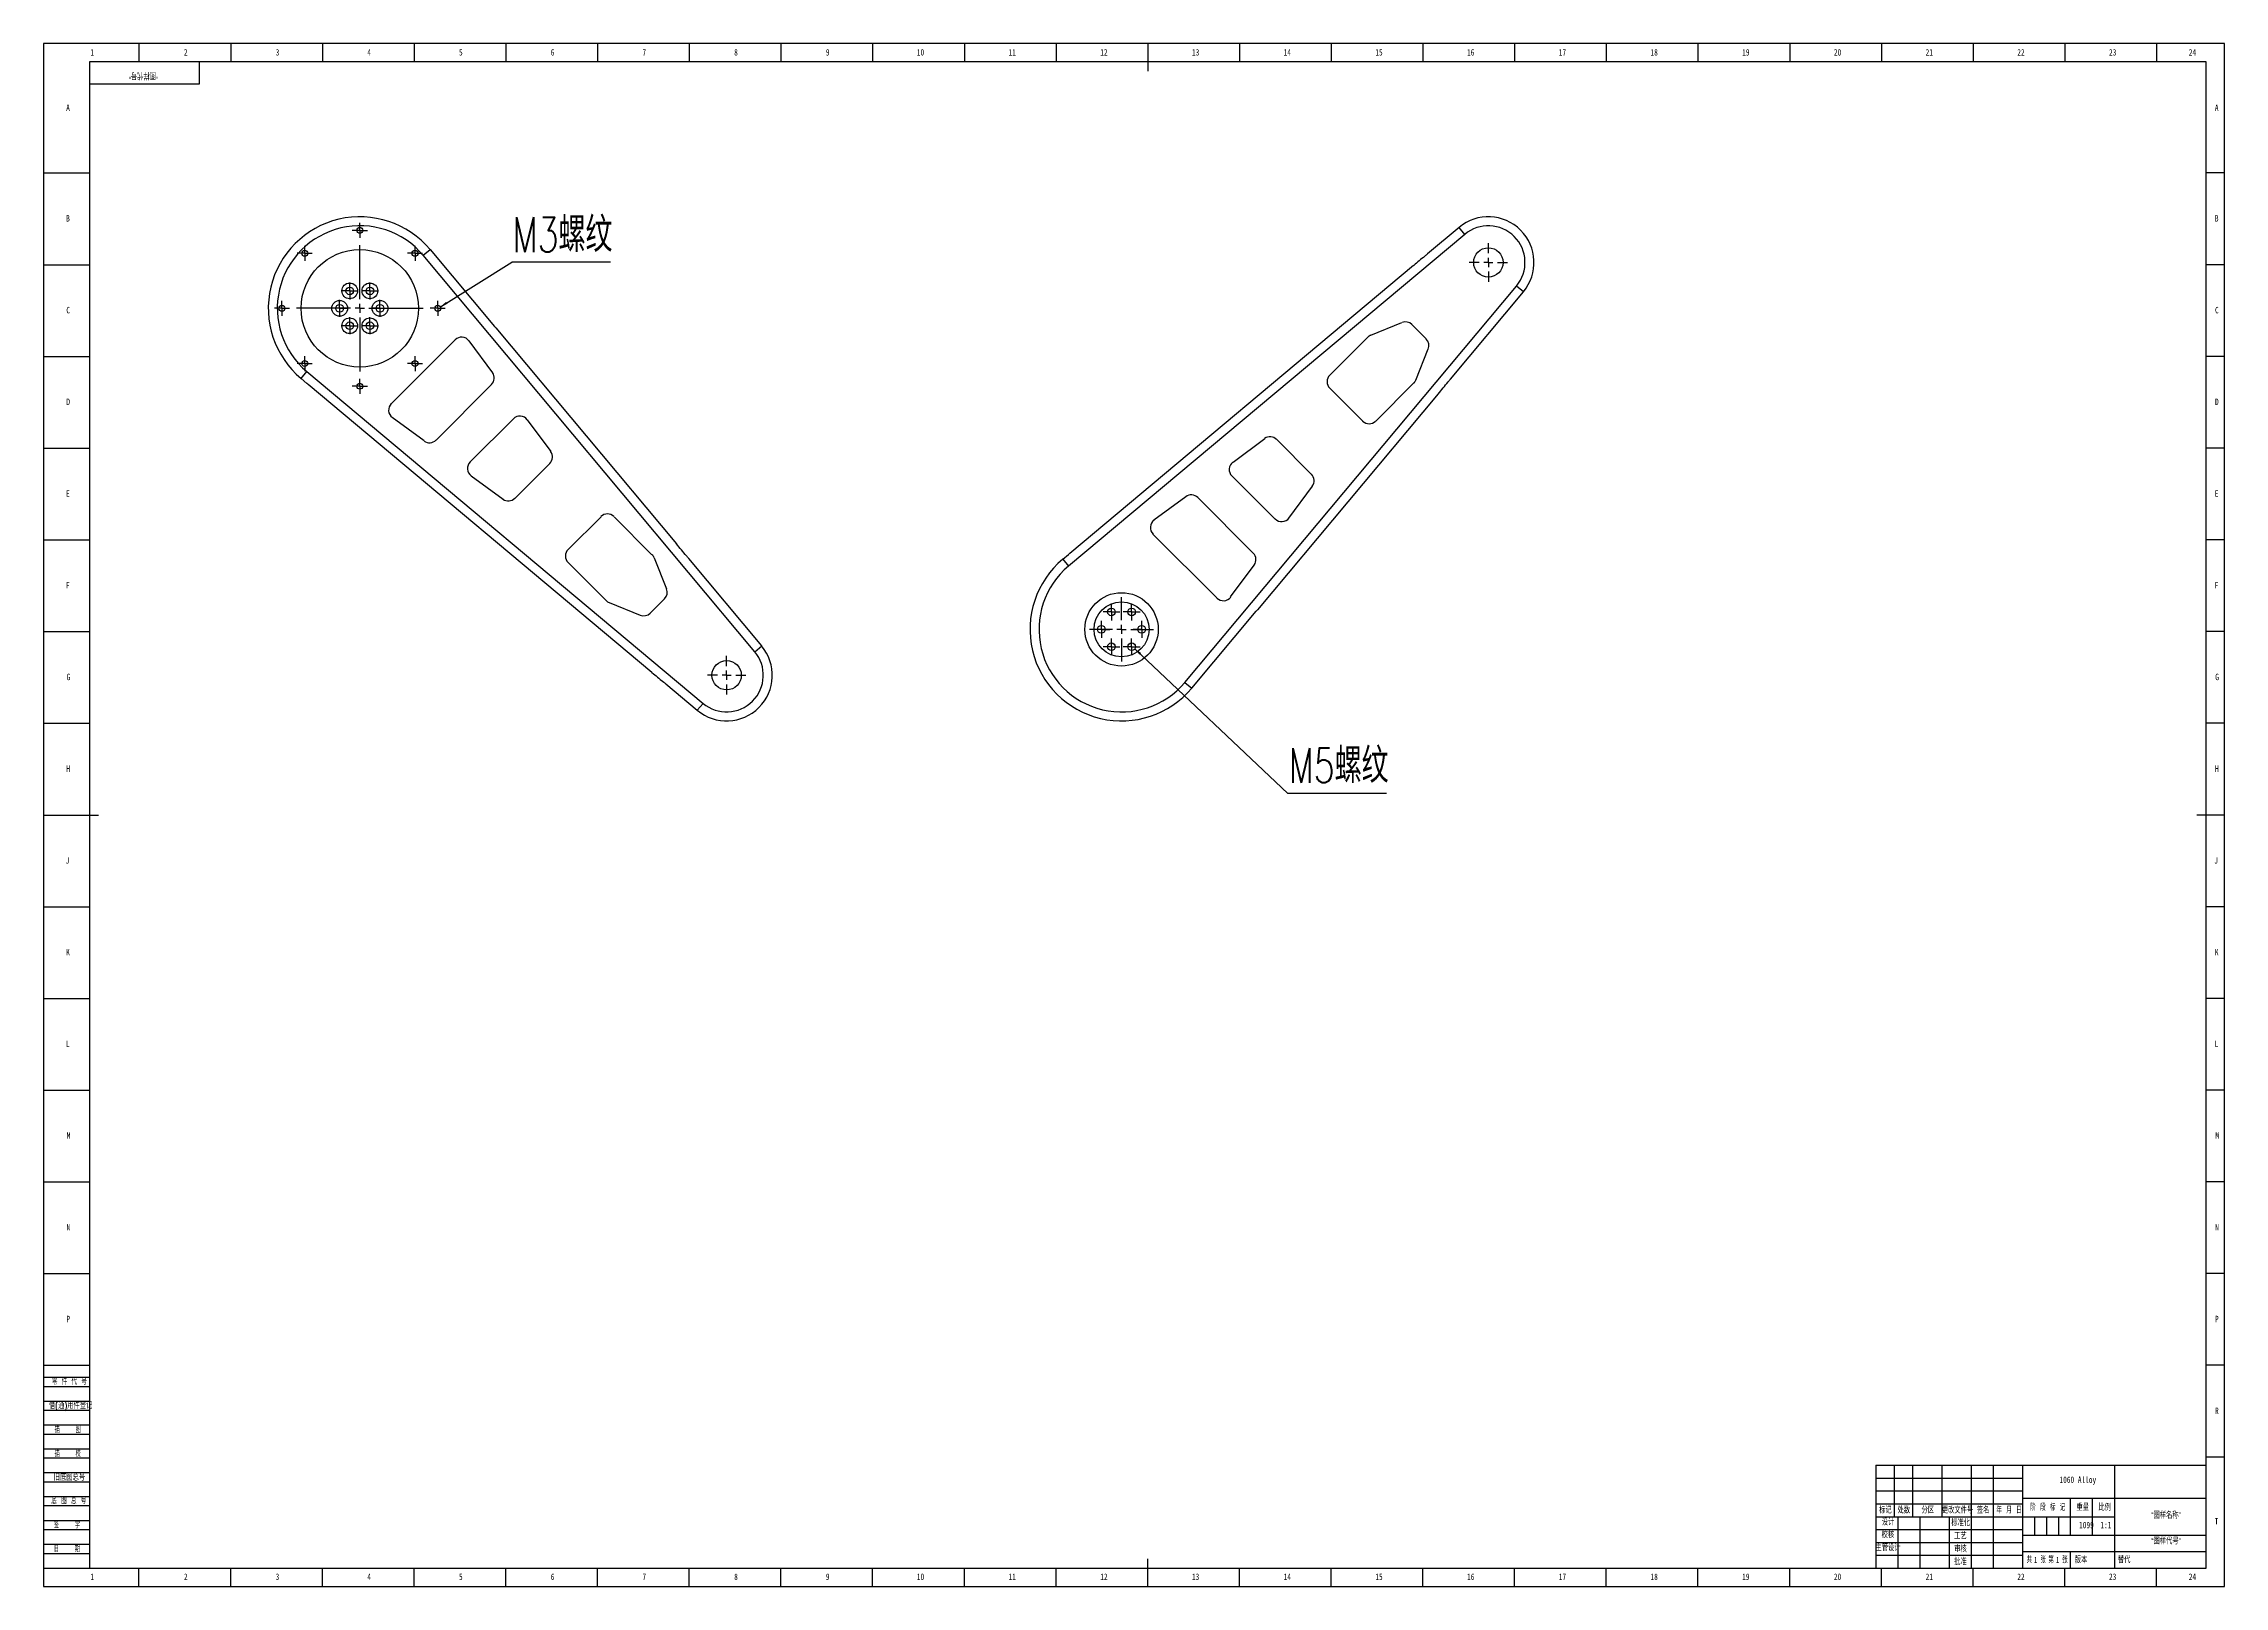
# Model space of a CAD drawing. Header units: millimetres. Extents: x 0 to 1189, y 0 to 841.
import ezdxf

# ---------------------------------------------------------------- set-up
doc = ezdxf.new("R2010")
doc.units = ezdxf.units.MM
for name, color, linetype in [('10', 7, 'Continuous'), ('5', 7, 'Continuous'), ('9', 7, 'Continuous'), ('SLD-0', 7, 'Continuous')]:
    doc.layers.add(name, color=color, linetype=linetype)
doc.styles.add('SLDTEXTSTYLE0', font='TXT', dxfattribs={"width": 0.7, "bigfont": 'bigfont'})
doc.styles.add('SLDTEXTSTYLE1', font='TXT', dxfattribs={"width": 0.6, "bigfont": 'bigfont'})
doc.styles.add('SLDTEXTSTYLE2', font='TXT', dxfattribs={"width": 0.614286, "bigfont": 'bigfont'})
doc.styles.add('SLDTEXTSTYLE3', font='TXT', dxfattribs={"width": 0.62, "bigfont": 'bigfont'})
doc.styles.add('SLDTEXTSTYLE4', font='TXT', dxfattribs={"width": 0.566667, "bigfont": 'bigfont'})
doc.styles.add('SLDTEXTSTYLE5', font='TXT', dxfattribs={"width": 0.7})
doc.dimstyles.new('SLDDIMSTYLE0', dxfattribs={"dimtxt": 0.18, "dimasz": 4.08, "dimexe": 0, "dimexo": 0.0625, "dimgap": 0, "dimtad": 0, "dimtih": 1, "dimtoh": 1, "dimdec": 0, "dimrnd": 1e-09, "dimzin": 0, "dimdsep": 46, "dimtxsty": 'Standard', "dimsah": 1, "dimcen": 0.09, "dimadec": 0, "dimazin": 0, "dimtfac": 4.08, "dimtdec": 0, "dimtofl": 0, "dimtmove": 0, "dimatfit": 3, "dimfxl": 0, "dimfrac": 2, "dimtolj": 1, "dimtzin": 0, "dimarcsym": 0})

# ---------------------------------------------------------------- blocks, each defined once
blk = doc.blocks.new('SW_NOTE_0')
at = {"layer": '10', "color": 0}
blk.add_line((53.8, 0), (0, 0), dxfattribs=at)
at = {"layer": '10', "color": 0, "insert": (0.4, 24.6), "char_height": 19.05, "attachment_point": 1, "style": 'SLDTEXTSTYLE0'}
blk.add_mtext('M3螺纹', dxfattribs=at)
blk = doc.blocks.new('SW_CENTERMARKSYMBOL_0')
at = {"layer": '10', "color": 0}
for p, q in [((-2.5, 0), (-4.6, 0)), ((0, 0), (-2.5, 0)), ((0, 2.5), (0, 4.6)), ((0, 0), (0, 2.5)), ((0, 0), (0, -2.5)), ((0, 0), (2.5, 0)), ((2.5, 0), (4.6, 0)), ((0, -2.5), (0, -4.6))]:
    blk.add_line(p, q, dxfattribs=at)
blk = doc.blocks.new('SW_CENTERMARKSYMBOL_1')
at = {"layer": '10', "color": 0}
for p, q in [((-2.5, 0), (-4.6, 0)), ((0, 0), (-2.5, 0)), ((0, 2.5), (0, 4.6)), ((0, 0), (0, 2.5)), ((0, 0), (0, -2.5)), ((0, 0), (2.5, 0)), ((2.5, 0), (4.6, 0)), ((0, -2.5), (0, -4.6))]:
    blk.add_line(p, q, dxfattribs=at)
blk = doc.blocks.new('SW_CENTERMARKSYMBOL_2')
at = {"layer": '10', "color": 0}
for p, q in [((-2.5, 0), (-4.6, 0)), ((0, 0), (-2.5, 0)), ((0, 2.5), (0, 4.6)), ((0, 0), (0, 2.5)), ((0, 0), (0, -2.5)), ((0, 0), (2.5, 0)), ((2.5, 0), (4.6, 0)), ((0, -2.5), (0, -4.6))]:
    blk.add_line(p, q, dxfattribs=at)
blk = doc.blocks.new('SW_CENTERMARKSYMBOL_3')
at = {"layer": '10', "color": 0}
for p, q in [((-2.5, 0), (-4.6, 0)), ((0, 0), (-2.5, 0)), ((0, 2.5), (0, 4.6)), ((0, 0), (0, 2.5)), ((0, 0), (0, -2.5)), ((0, 0), (2.5, 0)), ((2.5, 0), (4.6, 0)), ((0, -2.5), (0, -4.6))]:
    blk.add_line(p, q, dxfattribs=at)
blk = doc.blocks.new('SW_CENTERMARKSYMBOL_4')
at = {"layer": '10', "color": 0}
for p, q in [((-2.5, 0), (-4.6, 0)), ((0, 0), (-2.5, 0)), ((0, 2.5), (0, 4.6)), ((0, 0), (0, 2.5)), ((0, 0), (0, -2.5)), ((0, 0), (2.5, 0)), ((2.5, 0), (4.6, 0)), ((0, -2.5), (0, -4.6))]:
    blk.add_line(p, q, dxfattribs=at)
blk = doc.blocks.new('SW_CENTERMARKSYMBOL_5')
at = {"layer": '10', "color": 0}
for p, q in [((-2.5, 0), (-4.6, 0)), ((0, 0), (-2.5, 0)), ((0, 2.5), (0, 4.6)), ((0, 0), (0, 2.5)), ((0, 0), (0, -2.5)), ((0, 0), (2.5, 0)), ((2.5, 0), (4.6, 0)), ((0, -2.5), (0, -4.6))]:
    blk.add_line(p, q, dxfattribs=at)
blk = doc.blocks.new('SW_CENTERMARKSYMBOL_6')
at = {"layer": '10', "color": 0}
for p, q in [((0, 5), (0, 34.5)), ((-5, 0), (-34.5, 0)), ((0, 0), (-2.5, 0)), ((0, 0), (0, 2.5)), ((0, 0), (0, -2.5)), ((0, 0), (2.5, 0)), ((5, 0), (34.5, 0)), ((0, -5), (0, -34.5))]:
    blk.add_line(p, q, dxfattribs=at)
blk = doc.blocks.new('SW_CENTERMARKSYMBOL_7')
at = {"layer": '10', "color": 0}
for p, q in [((-2.5, 0), (-4.1, 0)), ((0, 0), (-2.5, 0)), ((0, 2.5), (0, 4.1)), ((0, 0), (0, 2.5)), ((0, 0), (0, -2.5)), ((0, 0), (2.5, 0)), ((2.5, 0), (4.1, 0)), ((0, -2.5), (0, -4.1))]:
    blk.add_line(p, q, dxfattribs=at)
blk = doc.blocks.new('SW_CENTERMARKSYMBOL_8')
at = {"layer": '10', "color": 0}
for p, q in [((-2.5, 0), (-4.1, 0)), ((0, 0), (-2.5, 0)), ((0, 2.5), (0, 4.1)), ((0, 0), (0, 2.5)), ((0, 0), (0, -2.5)), ((0, 0), (2.5, 0)), ((2.5, 0), (4.1, 0)), ((0, -2.5), (0, -4.1))]:
    blk.add_line(p, q, dxfattribs=at)
blk = doc.blocks.new('SW_CENTERMARKSYMBOL_9')
at = {"layer": '10', "color": 0}
for p, q in [((-2.5, 0), (-4.1, 0)), ((0, 0), (-2.5, 0)), ((0, 2.5), (0, 4.1)), ((0, 0), (0, 2.5)), ((0, 0), (0, -2.5)), ((0, 0), (2.5, 0)), ((2.5, 0), (4.1, 0)), ((0, -2.5), (0, -4.1))]:
    blk.add_line(p, q, dxfattribs=at)
blk = doc.blocks.new('SW_CENTERMARKSYMBOL_10')
at = {"layer": '10', "color": 0}
for p, q in [((-2.5, 0), (-4.1, 0)), ((0, 0), (-2.5, 0)), ((0, 2.5), (0, 4.1)), ((0, 0), (0, 2.5)), ((0, 0), (0, -2.5)), ((0, 0), (2.5, 0)), ((2.5, 0), (4.1, 0)), ((0, -2.5), (0, -4.1))]:
    blk.add_line(p, q, dxfattribs=at)
blk = doc.blocks.new('SW_CENTERMARKSYMBOL_11')
at = {"layer": '10', "color": 0}
for p, q in [((-2.5, 0), (-4.1, 0)), ((0, 0), (-2.5, 0)), ((0, 2.5), (0, 4.1)), ((0, 0), (0, 2.5)), ((0, 0), (0, -2.5)), ((0, 0), (2.5, 0)), ((2.5, 0), (4.1, 0)), ((0, -2.5), (0, -4.1))]:
    blk.add_line(p, q, dxfattribs=at)
blk = doc.blocks.new('SW_CENTERMARKSYMBOL_12')
at = {"layer": '10', "color": 0}
for p, q in [((-2.5, 0), (-4.1, 0)), ((0, 0), (-2.5, 0)), ((0, 2.5), (0, 4.1)), ((0, 0), (0, 2.5)), ((0, 0), (0, -2.5)), ((0, 0), (2.5, 0)), ((2.5, 0), (4.1, 0)), ((0, -2.5), (0, -4.1))]:
    blk.add_line(p, q, dxfattribs=at)
blk = doc.blocks.new('SW_CENTERMARKSYMBOL_13')
at = {"layer": '10', "color": 0}
for p, q in [((-2.5, 0), (-4.1, 0)), ((0, 0), (-2.5, 0)), ((0, 2.5), (0, 4.1)), ((0, 0), (0, 2.5)), ((0, 0), (0, -2.5)), ((0, 0), (2.5, 0)), ((2.5, 0), (4.1, 0)), ((0, -2.5), (0, -4.1))]:
    blk.add_line(p, q, dxfattribs=at)
blk = doc.blocks.new('SW_CENTERMARKSYMBOL_14')
at = {"layer": '10', "color": 0}
for p, q in [((-2.5, 0), (-4.1, 0)), ((0, 0), (-2.5, 0)), ((0, 2.5), (0, 4.1)), ((0, 0), (0, 2.5)), ((0, 0), (0, -2.5)), ((0, 0), (2.5, 0)), ((2.5, 0), (4.1, 0)), ((0, -2.5), (0, -4.1))]:
    blk.add_line(p, q, dxfattribs=at)
blk = doc.blocks.new('SW_CENTERMARKSYMBOL_15')
at = {"layer": '10', "color": 0}
for p, q in [((-5, 0), (-10.5, 0)), ((0, 0), (-2.5, 0)), ((0, 5), (0, 10.5)), ((0, 0), (0, 2.5)), ((0, 0), (0, -2.5)), ((0, 0), (2.5, 0)), ((5, 0), (10.5, 0)), ((0, -5), (0, -10.5))]:
    blk.add_line(p, q, dxfattribs=at)
blk = doc.blocks.new('SW_NOTE_0_1')
at = {"layer": '10', "color": 0}
blk.add_line((53.8, 0), (0, 0), dxfattribs=at)
at = {"layer": '10', "color": 0, "insert": (0.5, 24.7), "char_height": 19.05, "attachment_point": 1, "style": 'SLDTEXTSTYLE0'}
blk.add_mtext('M5螺纹', dxfattribs=at)
blk = doc.blocks.new('SW_CENTERMARKSYMBOL_16')
at = {"layer": '10', "color": 0}
for p, q in [((-2.5, 0), (-4.6, 0)), ((0, 0), (-2.5, 0)), ((0, 2.5), (0, 4.6)), ((0, 0), (0, 2.5)), ((0, 0), (0, -2.5)), ((0, 0), (2.5, 0)), ((2.5, 0), (4.6, 0)), ((0, -2.5), (0, -4.6))]:
    blk.add_line(p, q, dxfattribs=at)
blk = doc.blocks.new('SW_CENTERMARKSYMBOL_17')
at = {"layer": '10', "color": 0}
for p, q in [((-2.5, 0), (-4.6, 0)), ((0, 0), (-2.5, 0)), ((0, 2.5), (0, 4.6)), ((0, 0), (0, 2.5)), ((0, 0), (0, -2.5)), ((0, 0), (2.5, 0)), ((2.5, 0), (4.6, 0)), ((0, -2.5), (0, -4.6))]:
    blk.add_line(p, q, dxfattribs=at)
blk = doc.blocks.new('SW_CENTERMARKSYMBOL_18')
at = {"layer": '10', "color": 0}
for p, q in [((-2.5, 0), (-4.6, 0)), ((0, 0), (-2.5, 0)), ((0, 2.5), (0, 4.6)), ((0, 0), (0, 2.5)), ((0, 0), (0, -2.5)), ((0, 0), (2.5, 0)), ((2.5, 0), (4.6, 0)), ((0, -2.5), (0, -4.6))]:
    blk.add_line(p, q, dxfattribs=at)
blk = doc.blocks.new('SW_CENTERMARKSYMBOL_19')
at = {"layer": '10', "color": 0}
for p, q in [((-2.5, 0), (-4.6, 0)), ((0, 0), (-2.5, 0)), ((0, 2.5), (0, 4.6)), ((0, 0), (0, 2.5)), ((0, 0), (0, -2.5)), ((0, 0), (2.5, 0)), ((2.5, 0), (4.6, 0)), ((0, -2.5), (0, -4.6))]:
    blk.add_line(p, q, dxfattribs=at)
blk = doc.blocks.new('SW_CENTERMARKSYMBOL_20')
at = {"layer": '10', "color": 0}
for p, q in [((-2.5, 0), (-4.6, 0)), ((0, 0), (-2.5, 0)), ((0, 2.5), (0, 4.6)), ((0, 0), (0, 2.5)), ((0, 0), (0, -2.5)), ((0, 0), (2.5, 0)), ((2.5, 0), (4.6, 0)), ((0, -2.5), (0, -4.6))]:
    blk.add_line(p, q, dxfattribs=at)
blk = doc.blocks.new('SW_CENTERMARKSYMBOL_21')
at = {"layer": '10', "color": 0}
for p, q in [((-2.5, 0), (-4.6, 0)), ((0, 0), (-2.5, 0)), ((0, 2.5), (0, 4.6)), ((0, 0), (0, 2.5)), ((0, 0), (0, -2.5)), ((0, 0), (2.5, 0)), ((2.5, 0), (4.6, 0)), ((0, -2.5), (0, -4.6))]:
    blk.add_line(p, q, dxfattribs=at)
blk = doc.blocks.new('SW_CENTERMARKSYMBOL_22')
at = {"layer": '10', "color": 0}
for p, q in [((-5, 0), (-10.5, 0)), ((0, 0), (-2.5, 0)), ((0, 5), (0, 10.5)), ((0, 0), (0, 2.5)), ((0, 0), (0, -2.5)), ((0, 0), (2.5, 0)), ((5, 0), (10.5, 0)), ((0, -5), (0, -10.5))]:
    blk.add_line(p, q, dxfattribs=at)
blk = doc.blocks.new('SW_CENTERMARKSYMBOL_23')
at = {"layer": '10', "color": 0}
for p, q in [((0, 5), (0, 17.5)), ((-5, 0), (-17.5, 0)), ((0, 0), (-2.5, 0)), ((0, 0), (0, 2.5)), ((0, 0), (0, -2.5)), ((0, 0), (2.5, 0)), ((5, 0), (17.5, 0)), ((0, -5), (0, -17.5))]:
    blk.add_line(p, q, dxfattribs=at)

msp = doc.modelspace()

# ---------------------------------------------------------------- linework, layer by layer
at = {"color": 7, "linetype": 'Continuous', "lineweight": 25}
for p, q in [((771.7, 740.8), (754.6, 726.4)), ((774.9, 737), (771.7, 740.8)), ((206.9, 725.6), (210.7, 728.7)), ((387.8, 509.5), (206.9, 725.6)), ((210.7, 728.7), (245.8, 686.8)), ((774.9, 737), (558.8, 556.2)), ((559.5, 563.2), (746.9, 720.2)), ((622.2, 492.8), (803.1, 708.8)), ((767, 658.1), (806.8, 705.7)), ((806.8, 705.7), (803.1, 708.8)), ((224.4, 679.6), (189.5, 644.7)), ((231.9, 679), (244.7, 661.6)), ((246.5, 686.1), (345.1, 568.3)), ((701.3, 660.2), (722, 681)), ((723.7, 682.1), (740.6, 688.9)), ((753.8, 680), (746, 687.8)), ((748.1, 657.6), (754.9, 674.6)), ((140.4, 658.4), (143.5, 662.2)), ((143.5, 655.8), (140.4, 658.4)), ((143.5, 662.2), (359.6, 481.3)), ((331.7, 498.2), (144.2, 655.1)), ((244.2, 655.1), (214, 624.9)), ((726.3, 635.2), (747, 656)), ((760.3, 650), (661.8, 532.3)), ((719.2, 635.2), (701.3, 653.1)), ((207.5, 624.4), (190.1, 637.2)), ((256.1, 636.5), (232.6, 613)), ((263.7, 635.9), (276.5, 618.6)), ((648.5, 612.9), (665.8, 625.7)), ((672.3, 625.2), (691.3, 606.2)), ((257, 593.1), (276, 612.1)), ((233.2, 605.4), (250.5, 592.6)), ((671.4, 581.8), (647.9, 605.4)), ((679, 582.4), (691.8, 599.7)), ((303.9, 583.1), (286, 565.2)), ((311, 583.1), (331.7, 562.4)), ((622.8, 594), (605.4, 581.2)), ((659.5, 563.2), (629.3, 593.5)), ((639.7, 538.8), (604.8, 573.6)), ((332.8, 560.7), (339.7, 543.8)), ((391.5, 512.7), (351.7, 560.3)), ((555.7, 559.9), (558.8, 562.5)), ((555.7, 559.9), (558.8, 556.2)), ((286, 558.1), (306.7, 537.4)), ((647.2, 539.4), (660, 556.7)), ((308.4, 536.3), (325.3, 529.5)), ((338.6, 538.4), (330.7, 530.6)), ((626, 489.7), (661.1, 531.6)), ((387.8, 509.5), (391.5, 512.7)), ((339.3, 492), (356.4, 477.6)), ((622.2, 492.8), (626, 489.7)), ((356.4, 477.6), (359.6, 481.3))]:
    msp.add_line(p, q, dxfattribs=at)
for centre, radius in [((172.4, 739.2), 1.6), ((172.4, 696.7), 32), ((142.4, 726.7), 1.6), ((202.5, 726.7), 1.6), ((787.7, 721.7), 8), ((166.9, 706.2), 4.3), ((166.9, 706.2), 2.1), ((177.9, 706.2), 4.3), ((177.9, 706.2), 2.1), ((129.9, 696.7), 1.6), ((161.4, 696.7), 4.3), ((161.4, 696.7), 2.1), ((166.9, 687.2), 4.3), ((177.9, 687.2), 4.3), ((183.4, 696.7), 4.3), ((183.4, 696.7), 2.1), ((214.9, 696.7), 1.6), ((166.9, 687.2), 2.1), ((177.9, 687.2), 2.1), ((142.4, 666.6), 1.6), ((202.5, 666.6), 1.6), ((172.4, 654.2), 1.6), ((587.7, 521.7), 20), ((587.7, 521.7), 15), ((576.7, 521.7), 2.1), ((582.2, 531.2), 2.1), ((593.2, 531.2), 2.1), ((598.7, 521.7), 2.1), ((582.2, 512.2), 2.1), ((593.2, 512.2), 2.1), ((372.4, 496.7), 8)]:
    msp.add_circle(centre, radius, dxfattribs=at)
for centre, radius, start, end in [((172.4, 696.7), 49.9, 39.9291, 230.0709), ((172.4, 696.7), 45, 39.9291, 230.0709), ((787.7, 721.7), 24.9, 320.0709, 129.9291), ((787.7, 721.7), 20, 320.0709, 129.9291), ((227.9, 676), 5, 36.4164, 135), ((242.7, 682.9), 5, 39.9291, 51.4661), ((725.5, 677.4), 5, 111.9795, 135), ((742.5, 684.3), 5, 45, 111.9795), ((750.3, 676.4), 5, 338.0205, 45), ((147.4, 659), 5, 218.5339, 230.0709), ((240.7, 658.7), 5, 315, 36.4164), ((704.8, 656.7), 5, 135, 225), ((743.5, 659.5), 5, 315, 338.0205), ((193.1, 641.2), 5, 135, 233.5836), ((259.7, 633), 5, 36.4164, 135), ((722.7, 638.8), 5, 225, 315), ((210.4, 628.4), 5, 233.5836, 315), ((272.4, 615.7), 5, 315, 36.4164), ((668.7, 621.7), 5, 45, 126.4164), ((236.1, 609.4), 5, 135, 233.5836), ((651.4, 608.9), 5, 126.4164, 225), ((625.7, 590), 5, 45, 126.4164), ((687.7, 602.7), 5, 323.5836, 45), ((253.4, 596.7), 5, 233.5836, 315), ((307.4, 579.6), 5, 45, 135), ((608.4, 577.2), 5, 126.4164, 225), ((675, 585.4), 5, 225, 323.5836), ((289.5, 561.7), 5, 135, 225), ((328.2, 558.9), 5, 21.9795, 45), ((587.7, 521.7), 49.9, 129.9291, 320.0709), ((562.7, 559.4), 5, 129.9291, 141.4661), ((656, 559.7), 5, 323.5836, 45), ((587.7, 521.7), 45, 129.9291, 320.0709), ((310.2, 540.9), 5, 225, 248.0205), ((335, 541.9), 5, 315, 21.9795), ((643.2, 542.3), 5, 225, 323.5836), ((327.2, 534.1), 5, 248.0205, 315), ((658, 535.5), 5, 308.5339, 320.0709), ((372.4, 496.7), 24.9, 230.0709, 39.9291), ((372.4, 496.7), 20, 230.0709, 39.9291)]:
    msp.add_arc(centre, radius, start, end, dxfattribs=at)
for centre, major_axis, ratio, start_param, end_param in [((750.2, 716.3), (33.8, 28.3), 0.113423, 1.393018, 1.570796), ((756.5, 653.2), (30.4, 36.4), 0.105455, 4.712389, 4.893358), ((341.2, 565.1), (-30.4, 36.4), 0.105455, 4.53142, 4.712389), ((334.9, 502), (33.8, -28.3), 0.113423, 4.712389, 4.890167)]:
    msp.add_ellipse(centre, major_axis=major_axis, ratio=ratio, start_param=start_param, end_param=end_param, dxfattribs=at)
for points in [[(754.6, 726.4), (754, 726), (753.5, 725.5), (753, 725.1)], [(765.8, 656.6), (766.2, 657.1), (766.6, 657.6), (767, 658.1)], [(351.7, 560.3), (351.3, 560.8), (350.9, 561.3), (350.5, 561.7)], [(337.7, 493.3), (338.2, 492.8), (338.7, 492.4), (339.3, 492)]]:
    msp.add_open_spline(points, degree=3, dxfattribs=at)
at = {"layer": '5', "color": 7}
for p, q in [((1189, 841), (0, 841)), ((0, 841), (0, 0)), ((1189, 0), (1189, 841)), ((0, 114), (25, 114)), ((0, 109), (25, 109)), ((0, 101), (25, 101)), ((0, 96), (25, 96)), ((0, 88), (25, 88)), ((0, 83), (25, 83)), ((0, 75), (25, 75)), ((0, 70), (25, 70)), ((0, 62), (25, 62)), ((0, 57), (25, 57)), ((0, 49), (25, 49)), ((999, 59), (1079, 59)), ((999, 52), (1079, 52)), ((0, 44), (25, 44)), ((0, 36), (25, 36)), ((1085.5, 38), (1085.5, 28)), ((1092, 38), (1092, 28)), ((1098.5, 38), (1098.5, 28)), ((0, 31), (25, 31)), ((0, 23), (25, 23)), ((0, 18), (25, 18)), ((0, 0), (1189, 0))]:
    msp.add_line(p, q, dxfattribs=at)
at = {"layer": '5'}
for p, q in [((52, 841), (52, 831.1)), ((102, 841), (102, 831.1)), ((152, 841), (152, 831.1)), ((202, 841), (202, 831.1)), ((252, 841), (252, 831.1)), ((302, 841), (302, 831.1)), ((352, 841), (352, 831.1)), ((402, 841), (402, 831.1)), ((452, 841), (452, 831.1)), ((502, 841), (502, 831.1)), ((552, 841), (552, 831.1)), ((652, 841), (652, 831.1)), ((702, 841), (702, 831.1)), ((752, 841), (752, 831.1)), ((802, 841), (802, 831.1)), ((852, 841), (852, 831.1)), ((902, 841), (902, 831.1)), ((952, 841), (952, 831.1)), ((1002, 841), (1002, 831.1)), ((1052, 841), (1052, 831.1)), ((1102, 841), (1102, 831.1)), ((1152, 841), (1152, 831.1)), ((0, 770.5), (25, 770.5)), ((1189, 770.5), (1179, 770.5)), ((0, 720.5), (25, 720.5)), ((1189, 720.5), (1179, 720.5)), ((0, 670.5), (25, 670.5)), ((1189, 670.5), (1179, 670.5)), ((0, 620.5), (25, 620.5)), ((1189, 620.5), (1179, 620.5)), ((0, 570.5), (25, 570.5)), ((1189, 570.5), (1179, 570.5)), ((0, 520.5), (25, 520.5)), ((1189, 520.5), (1179, 520.5)), ((0, 470.5), (25, 470.5)), ((1189, 470.5), (1179, 470.5)), ((0, 370.5), (25, 370.5)), ((1189, 370.5), (1179, 370.5)), ((0, 320.5), (25, 320.5)), ((1189, 320.5), (1179, 320.5)), ((0, 270.5), (25, 270.5)), ((1189, 270.5), (1179, 270.5)), ((0, 220.5), (25, 220.5)), ((1189, 220.5), (1179, 220.5)), ((0, 170.5), (25, 170.5)), ((1189, 170.5), (1179, 170.5)), ((0, 120.5), (25, 120.5)), ((1189, 120.5), (1179, 120.5)), ((1189, 70.5), (1179, 70.5)), ((52, 0), (52, 10)), ((102, 0), (102, 10)), ((152, 0), (152, 10)), ((202, 0), (202, 10)), ((252, 0), (252, 10)), ((302, 0), (302, 10)), ((352, 0), (352, 10)), ((402, 0), (402, 10)), ((452, 0), (452, 10)), ((502, 0), (502, 10)), ((552, 0), (552, 10)), ((652, 0), (652, 10)), ((702, 0), (702, 10)), ((752, 0), (752, 10)), ((802, 0), (802, 10)), ((852, 0), (852, 10)), ((902, 0), (902, 10)), ((952, 0), (952, 10)), ((1002, 0), (1002, 10)), ((1052, 0), (1052, 10)), ((1102, 0), (1102, 10)), ((1152, 0), (1152, 10))]:
    msp.add_line(p, q, dxfattribs=at)
at = {"layer": '5', "lineweight": 25}
for p, q in [((602, 841), (602, 826)), ((0, 420.5), (30, 420.5)), ((1189, 420.5), (1174, 420.5)), ((602, 0), (602, 15)), ((1105, 19), (1105, 10))]:
    msp.add_line(p, q, dxfattribs=at)
at = {"layer": '5', "color": 7, "lineweight": 25}
for p, q in [((1179, 831.1), (25, 831.1)), ((25, 831.1), (25, 10)), ((85, 819), (85, 831)), ((1179, 10), (1179, 831.1)), ((25, 819), (85, 819)), ((999, 66), (1179, 66)), ((999, 66), (999, 10)), ((1009, 66), (1009, 38)), ((1019, 66), (1019, 38)), ((1035, 66), (1035, 38)), ((1051, 66), (1051, 10)), ((1063, 66), (1063, 10)), ((1079, 66), (1079, 10)), ((1129, 66), (1129, 38)), ((1079, 48), (1179, 48)), ((1105, 48), (1105, 28)), ((1117, 48), (1117, 28)), ((999, 45), (1079, 45)), ((999, 38), (1129, 38)), ((1011, 38), (1011, 10)), ((1023, 38), (1023, 10)), ((1039, 38), (1039, 10)), ((1129, 38), (1129, 10)), ((999, 31), (1079, 31)), ((999, 24), (1079, 24)), ((1079, 28), (1179, 28)), ((999, 17), (1079, 17)), ((1079, 19), (1179, 19)), ((0, 10), (1179, 10))]:
    msp.add_line(p, q, dxfattribs=at)

# ---------------------------------------------------------------- block references
at = {"layer": '10'}
for name, p in [('SW_CENTERMARKSYMBOL_9', (172.4, 739.2)), ('SW_NOTE_0', (255.2, 721.8)), ('SW_CENTERMARKSYMBOL_6', (172.4, 696.7)), ('SW_CENTERMARKSYMBOL_8', (142.4, 726.7)), ('SW_CENTERMARKSYMBOL_10', (202.5, 726.7)), ('SW_CENTERMARKSYMBOL_22', (787.7, 721.7)), ('SW_CENTERMARKSYMBOL_1', (166.9, 706.2)), ('SW_CENTERMARKSYMBOL_2', (177.9, 706.2)), ('SW_CENTERMARKSYMBOL_7', (129.9, 696.7)), ('SW_CENTERMARKSYMBOL_0', (161.4, 696.7)), ('SW_CENTERMARKSYMBOL_5', (166.9, 687.2)), ('SW_CENTERMARKSYMBOL_4', (177.9, 687.2)), ('SW_CENTERMARKSYMBOL_3', (183.4, 696.7)), ('SW_CENTERMARKSYMBOL_11', (214.9, 696.7)), ('SW_CENTERMARKSYMBOL_14', (142.4, 666.6)), ('SW_CENTERMARKSYMBOL_12', (202.5, 666.6)), ('SW_CENTERMARKSYMBOL_13', (172.4, 654.2)), ('SW_CENTERMARKSYMBOL_23', (587.7, 521.7)), ('SW_CENTERMARKSYMBOL_21', (582.2, 531.2)), ('SW_CENTERMARKSYMBOL_20', (593.2, 531.2)), ('SW_CENTERMARKSYMBOL_16', (576.7, 521.7)), ('SW_CENTERMARKSYMBOL_19', (598.7, 521.7)), ('SW_CENTERMARKSYMBOL_17', (582.2, 512.2)), ('SW_CENTERMARKSYMBOL_18', (593.2, 512.2)), ('SW_CENTERMARKSYMBOL_15', (372.4, 496.7)), ('SW_NOTE_0_1', (678.3, 432.3))]:
    msp.add_blockref(name, p, dxfattribs=at)

# ---------------------------------------------------------------- texts
at = {"layer": '10', "char_height": 3.5}
for s, insert, attachment_point, style in [('1', (26.5, 838), 2, 'SLDTEXTSTYLE5'), ('2', (77.5, 838), 2, 'SLDTEXTSTYLE5'), ('3', (127.5, 838), 2, 'SLDTEXTSTYLE5'), ('4', (177.5, 838), 2, 'SLDTEXTSTYLE5'), ('5', (227.5, 838), 2, 'SLDTEXTSTYLE5'), ('6', (277.5, 838), 2, 'SLDTEXTSTYLE5'), ('7', (327.5, 838), 2, 'SLDTEXTSTYLE5'), ('8', (377.5, 838), 2, 'SLDTEXTSTYLE5'), ('9', (427.5, 838), 2, 'SLDTEXTSTYLE5'), ('10', (478.1, 838), 2, 'SLDTEXTSTYLE5'), ('11', (528.1, 838), 2, 'SLDTEXTSTYLE5'), ('12', (578.1, 838), 2, 'SLDTEXTSTYLE5'), ('13', (628.1, 838), 2, 'SLDTEXTSTYLE5'), ('14', (678.1, 838), 2, 'SLDTEXTSTYLE5'), ('15', (728.1, 838), 2, 'SLDTEXTSTYLE5'), ('16', (778.1, 838), 2, 'SLDTEXTSTYLE5'), ('17', (828.1, 838), 2, 'SLDTEXTSTYLE5'), ('18', (878.1, 838), 2, 'SLDTEXTSTYLE5'), ('19', (928.1, 838), 2, 'SLDTEXTSTYLE5'), ('20', (978.1, 838), 2, 'SLDTEXTSTYLE5'), ('21', (1028.1, 838), 2, 'SLDTEXTSTYLE5'), ('22', (1078.1, 838), 2, 'SLDTEXTSTYLE5'), ('23', (1128.1, 838), 2, 'SLDTEXTSTYLE5'), ('24', (1171.6, 838), 2, 'SLDTEXTSTYLE5'), ('A', (13.3, 807.8), 2, 'SLDTEXTSTYLE5'), ('A', (1184.8, 807.8), 2, 'SLDTEXTSTYLE5'), ('B', (13.3, 747.5), 2, 'SLDTEXTSTYLE5'), ('B', (1184.8, 747.5), 2, 'SLDTEXTSTYLE5'), ('C', (13.4, 697.5), 2, 'SLDTEXTSTYLE5'), ('C', (1184.9, 697.5), 2, 'SLDTEXTSTYLE5'), ('D', (13.4, 647.5), 2, 'SLDTEXTSTYLE5'), ('D', (1184.9, 647.5), 2, 'SLDTEXTSTYLE5'), ('E', (13.3, 597.5), 2, 'SLDTEXTSTYLE5'), ('E', (1184.8, 597.5), 2, 'SLDTEXTSTYLE5'), ('F', (13.2, 547.5), 2, 'SLDTEXTSTYLE5'), ('F', (1184.7, 547.5), 2, 'SLDTEXTSTYLE5'), ('G', (13.5, 497.5), 2, 'SLDTEXTSTYLE5'), ('G', (1185, 497.5), 2, 'SLDTEXTSTYLE5'), ('H', (13.4, 447.5), 2, 'SLDTEXTSTYLE5'), ('H', (1184.9, 447.5), 2, 'SLDTEXTSTYLE5'), ('J', (13, 397.5), 2, 'SLDTEXTSTYLE5'), ('J', (1184.5, 397.5), 2, 'SLDTEXTSTYLE5'), ('K', (13.3, 347.5), 2, 'SLDTEXTSTYLE5'), ('K', (1184.8, 347.5), 2, 'SLDTEXTSTYLE5'), ('L', (13.2, 297.5), 2, 'SLDTEXTSTYLE5'), ('L', (1184.7, 297.5), 2, 'SLDTEXTSTYLE5'), ('M', (13.6, 247.5), 2, 'SLDTEXTSTYLE5'), ('M', (1185.1, 247.5), 2, 'SLDTEXTSTYLE5'), ('N', (13.5, 197.5), 2, 'SLDTEXTSTYLE5'), ('N', (1185, 197.5), 2, 'SLDTEXTSTYLE5'), ('P', (13.4, 147.5), 2, 'SLDTEXTSTYLE5'), ('P', (1184.9, 147.5), 2, 'SLDTEXTSTYLE5'), ('R', (1184.9, 97.5), 2, 'SLDTEXTSTYLE5'), ('1060 Alloy', (1109.1, 59.9), 2, 'SLDTEXTSTYLE5'), ('“图样名称”', (1157.2, 40.5), 2, 'SLDTEXTSTYLE0'), ('T', (1184.7, 37.3), 2, 'SLDTEXTSTYLE5'), ('校核', (1005.5, 29.9), 2, 'SLDTEXTSTYLE0'), ('1099', (1113.8, 35.2), 2, 'SLDTEXTSTYLE5'), ('“图样代号”', (1157.2, 26.4), 2, 'SLDTEXTSTYLE0'), ('主管设计', (1005.6, 22.8), 2, 'SLDTEXTSTYLE0'), ('1', (1085.1, 16.2), 1, 'SLDTEXTSTYLE5'), ('1', (1097.1, 16.2), 1, 'SLDTEXTSTYLE5'), ('1', (26.5, 7), 2, 'SLDTEXTSTYLE5'), ('2', (77.5, 7), 2, 'SLDTEXTSTYLE5'), ('3', (127.5, 7), 2, 'SLDTEXTSTYLE5'), ('4', (177.5, 7), 2, 'SLDTEXTSTYLE5'), ('5', (227.5, 7), 2, 'SLDTEXTSTYLE5'), ('6', (277.5, 7), 2, 'SLDTEXTSTYLE5'), ('7', (327.5, 7), 2, 'SLDTEXTSTYLE5'), ('8', (377.5, 7), 2, 'SLDTEXTSTYLE5'), ('9', (427.5, 7), 2, 'SLDTEXTSTYLE5'), ('10', (478.1, 7), 2, 'SLDTEXTSTYLE5'), ('11', (528.1, 7), 2, 'SLDTEXTSTYLE5'), ('12', (578.1, 7), 2, 'SLDTEXTSTYLE5'), ('13', (628.1, 7), 2, 'SLDTEXTSTYLE5'), ('14', (678.1, 7), 2, 'SLDTEXTSTYLE5'), ('15', (728.1, 7), 2, 'SLDTEXTSTYLE5'), ('16', (778.1, 7), 2, 'SLDTEXTSTYLE5'), ('17', (828.1, 7), 2, 'SLDTEXTSTYLE5'), ('18', (878.1, 7), 2, 'SLDTEXTSTYLE5'), ('19', (928.1, 7), 2, 'SLDTEXTSTYLE5'), ('20', (978.1, 7), 2, 'SLDTEXTSTYLE5'), ('21', (1028.1, 7), 2, 'SLDTEXTSTYLE5'), ('22', (1078.1, 7), 2, 'SLDTEXTSTYLE5'), ('23', (1128.1, 7), 2, 'SLDTEXTSTYLE5'), ('24', (1171.6, 7), 2, 'SLDTEXTSTYLE5')]:
    msp.add_mtext(s, dxfattribs=dict(at, insert=insert, attachment_point=attachment_point, style=style))
at = {"layer": '10', "color": 7, "insert": (1110.8, 16.2), "char_height": 3.5, "attachment_point": 2, "style": 'SLDTEXTSTYLE0'}
msp.add_mtext('版本', dxfattribs=at)
at = {"layer": '9', "color": 7, "char_height": 3.5}
for s, insert, attachment_point, style in [('零 件 代 号', (4.5, 113.4), 1, 'SLDTEXTSTYLE2'), ('借(通)用件登记', (2.9, 100.3), 1, 'SLDTEXTSTYLE0'), ('描    图', (13.1, 87.2), 2, 'SLDTEXTSTYLE4'), ('描    校', (13.1, 74.1), 2, 'SLDTEXTSTYLE4'), ('旧底图总号', (5.5, 61.2), 1, 'SLDTEXTSTYLE0'), ('底 图 总 号', (4.2, 48.4), 1, 'SLDTEXTSTYLE2'), ('标记', (1004.2, 43.3), 2, 'SLDTEXTSTYLE0'), ('设计', (1005.6, 36.8), 2, 'SLDTEXTSTYLE0'), ('处数', (1014.2, 43.3), 2, 'SLDTEXTSTYLE0'), ('分区', (1027.3, 43.3), 2, 'SLDTEXTSTYLE0'), ('更改文件号', (1043.5, 43.3), 2, 'SLDTEXTSTYLE0'), ('标准化', (1045.2, 36.4), 2, 'SLDTEXTSTYLE0'), ('签名', (1057.5, 43.3), 2, 'SLDTEXTSTYLE0'), ('年 月 日', (1071.6, 43.3), 2, 'SLDTEXTSTYLE3'), ('阶 段 标 记', (1092.7, 44.8), 2, 'SLDTEXTSTYLE2'), ('重量', (1111.8, 44.8), 2, 'SLDTEXTSTYLE0'), ('比例', (1123.7, 44.8), 2, 'SLDTEXTSTYLE0'), ('签    字', (12.7, 35.2), 2, 'SLDTEXTSTYLE4'), ('工艺', (1045.1, 29.2), 2, 'SLDTEXTSTYLE0'), ('日    期', (12.7, 22.2), 2, 'SLDTEXTSTYLE4'), ('批准', (1045.1, 15.2), 2, 'SLDTEXTSTYLE0'), ('审核', (1045.1, 22.2), 2, 'SLDTEXTSTYLE0'), ('共  张', (1086.4, 16.2), 2, 'SLDTEXTSTYLE1'), ('第  张', (1098.3, 16.2), 2, 'SLDTEXTSTYLE1')]:
    msp.add_mtext(s, dxfattribs=dict(at, insert=insert, attachment_point=attachment_point, style=style))
at = {"layer": 'SLD-0', "insert": (54.4, 821.9), "char_height": 3.5, "attachment_point": 2, "rotation": 180, "style": 'SLDTEXTSTYLE0'}
msp.add_mtext('“图样代号”', dxfattribs=at)
at = {"layer": 'SLD-0', "char_height": 3.5}
for s, insert, attachment_point, style in [('1:1', (1124.4, 35.2), 2, 'SLDTEXTSTYLE5'), ('替代', (1130.9, 16.2), 1, 'SLDTEXTSTYLE0')]:
    msp.add_mtext(s, dxfattribs=dict(at, insert=insert, attachment_point=attachment_point, style=style))

# ---------------------------------------------------------------- leaders
at = {"layer": '10'}
for points in [[(216.3, 697.5), (255.2, 721.8)], [(595, 511.1), (678.3, 432.3)]]:
    msp.add_leader(points, dimstyle='SLDDIMSTYLE0', dxfattribs=at)

doc.saveas('drawing.dxf')
